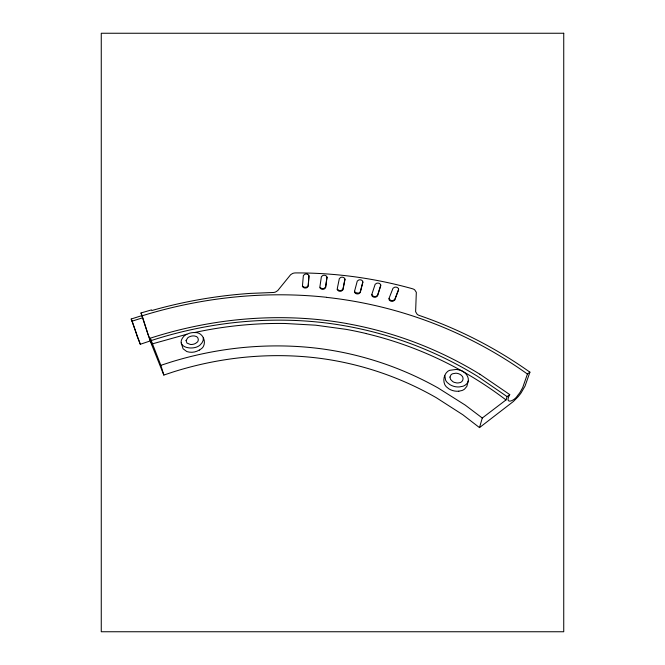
<?xml version="1.0" encoding="UTF-8"?>
<svg xmlns="http://www.w3.org/2000/svg" width="665" height="665" viewBox="0 0 665 665"><rect width="100%" height="100%" fill="white"/><g stroke="black" fill="none" stroke-linecap="round" stroke-linejoin="round"><path stroke-width="1" d="M344.902 279.716L344.744 278.361L343.547 277.48A3.924 3.924 0 0 0 342.034 277.197A4.214 4.214 0 0 0 340.763 277.421L339.341 278.56L337.305 288.469M362.807 282.409L362.691 281.054L361.527 280.131A3.915 3.915 0 0 0 360.023 279.807A4.256 4.256 0 0 0 358.743 279.99L357.263 281.079L354.628 290.987A1.214 1.214 0 0 0 354.586 291.253L354.719 292.633L355.916 293.589A3.94 3.94 0 0 0 357.446 293.913A4.239 4.239 0 0 0 358.751 293.722L360.239 292.583L362.774 282.642M354.586 291.253L355.135 292.384L356.673 293.115A3.874 3.874 0 0 0 357.471 293.207L358.011 293.174A4.264 4.264 0 0 0 358.776 293.016L360.272 291.877L362.807 281.935M371.843 294.504L371.943 295.892L373.098 296.881A3.924 3.924 0 0 0 374.619 297.255A4.289 4.289 0 0 0 375.933 297.105L377.496 296.016L380.638 286.083A1.147 1.147 0 0 0 380.688 285.817L380.613 284.454L379.474 283.49A3.948 3.948 0 0 0 377.978 283.124A4.306 4.306 0 0 0 376.689 283.257L375.151 284.304L371.901 294.188A1.23 1.23 0 0 0 371.843 294.504L373.148 296.166A3.932 3.932 0 0 0 374.669 296.548A4.306 4.306 0 0 0 375.983 296.391L377.537 295.31L380.688 285.376A1.147 1.147 0 0 0 380.737 285.11M308.934 275.792L308.178 285.684L306.873 286.972A4.148 4.148 0 0 1 305.592 287.288A3.973 3.973 0 0 1 304.013 287.105C301.312 284.703 302.234 287.064 304.046 287.812A3.973 3.973 0 0 0 305.892 287.97A4.14 4.14 0 0 0 306.897 287.679L308.211 286.391L308.959 276.499L308.793 275.144L307.571 274.263M302.5 285.451L303.356 275.568L304.711 274.321A4.214 4.214 0 0 1 306.008 274.03A3.874 3.874 0 0 1 307.571 274.263M389.058 298.452L389.116 299.849L390.247 300.871A3.932 3.932 0 0 0 391.752 301.303A4.356 4.356 0 0 0 393.082 301.195L394.702 300.156L398.468 290.239A1.222 1.222 0 0 0 398.543 289.932L398.501 288.56L397.396 287.563A3.94 3.94 0 0 0 395.908 287.147A4.364 4.364 0 0 0 394.603 287.238L393.007 288.236L389.141 298.103A1.247 1.247 0 0 0 389.058 298.452L390.305 300.164A3.94 3.94 0 0 0 391.818 300.588A4.364 4.364 0 0 0 393.148 300.48L394.769 299.45L398.535 289.533A1.131 1.131 0 0 0 398.609 289.225M326.939 277.155L325.592 287.072L324.221 288.311A4.181 4.181 0 0 1 322.941 288.585A3.948 3.948 0 0 1 321.378 288.352C318.768 285.875 319.624 288.261 321.386 289.059A3.94 3.94 0 0 0 322.949 289.3A4.165 4.165 0 0 0 324.237 289.017L325.601 287.779L326.947 277.862M319.923 286.623L321.378 276.723L322.733 275.543A4.173 4.173 0 0 1 324.005 275.277A3.948 3.948 0 0 1 325.526 275.51L326.764 276.366L326.956 277.704M344.894 279.2L342.957 289.134L341.527 290.322A4.214 4.214 0 0 1 340.231 290.555A3.932 3.932 0 0 1 338.685 290.272C336.158 287.721 336.947 290.131 338.676 290.987A3.924 3.924 0 0 0 340.222 291.27A4.198 4.198 0 0 0 341.519 291.029L342.949 289.84L344.886 279.907M444.843 375.617L445.592 380.156A10.15 10.15 0 0 0 447.346 382.608L449.889 384.628A16.326 16.326 0 0 0 459.232 386.947L462.973 386.24A10.008 10.008 0 0 0 465.625 384.794C472.059 380.172 465.949 371.137 459.648 370.131A17.614 17.614 0 0 0 456.173 369.449L449.723 370.305A9.069 9.069 0 0 0 447.537 371.527C444.02 374.503 442.865 380.255 444.71 384.445A10.108 10.108 0 0 0 446.448 386.897L448.975 388.909A16.027 16.027 0 0 0 458.8 391.195M468.26 380.995L466.847 386.382L464.586 389.075A9.942 9.942 0 0 1 461.951 390.521L458.8 391.211M140.323 344.262L150.19 340.954L163.831 375.06L173.449 371.868A350.912 350.912 0 0 1 243.955 357.338C268.236 354.927 292.775 355.052 317.006 357.953A310.788 310.788 0 0 1 348.069 363.331A318.286 318.286 0 0 1 436.223 397.662L462.823 414.752L479.498 427.612L482.283 418.019L506.007 399.931L507.087 396.606L509.739 394.586L479.906 374.204M509.739 394.586C504.004 404.943 514.269 401.228 517.57 395.575A39.044 39.044 0 0 0 520.18 392.159L522.698 387.595L527.453 373.971L529.955 372.101L525.051 386.066L521.069 392.924A59.127 59.127 0 0 1 518.226 396.573L513.388 401.477L479.498 427.612M199.442 350.156L202.227 347.995A8.778 8.778 0 0 0 203.332 346.531C206.566 340.655 202.019 331.96 194.911 332.567A16.309 16.309 0 0 0 189.6 333.19L186.366 334.453A12.851 12.851 0 0 0 184.055 336.091C173.282 347.778 195.261 351.702 200.921 344.038A9.044 9.044 0 0 0 202.135 342.608L203.207 340.322L203.274 337.862M141.836 315.634L131.196 319.017L132.144 321.153L142.559 317.82L150.165 340.837M346.606 323.506A376.29 376.29 0 0 0 323.165 320.098C291.985 316.607 260.414 316.931 229.284 320.713A424.553 424.553 0 0 0 150.273 338.202L160.864 365.334L170.672 362.134A363.082 363.082 0 0 1 242.434 347.596C267.131 345.193 292.076 345.31 316.723 348.211A321.07 321.07 0 0 1 348.327 353.589A327.546 327.546 0 0 1 438.102 387.969L465.242 405.11L482.283 418.019M152.252 343.896L186.898 334.229M142.559 317.82L141.005 312.974L151.487 309.907L151.72 310.555A477.902 477.902 0 0 1 250.289 293.398L273.756 292.467A8.587 8.587 0 0 0 275.676 291.935L277.729 290.605L290.605 274.736L292.6 273.473A8.362 8.362 0 0 1 294.479 272.991L295.634 272.916A428.285 428.285 0 0 1 412.416 288.735L412.824 288.884A6.401 6.401 0 0 1 414.669 289.824L416.323 292.309L415.617 311.719L417.179 314.304A6.417 6.417 0 0 0 419.374 315.484A434.469 434.469 0 0 1 529.905 372.167M326.523 297.288C289.192 293.273 251.378 294.179 214.221 299.524A474.428 474.428 0 0 0 142.144 315.792L141.005 312.974M507.087 396.606L477.628 376.365A377.205 377.205 0 0 0 357.271 328.227A371.004 371.004 0 0 0 322.517 322.558C291.619 319.084 260.339 319.4 229.483 323.165A418.618 418.618 0 0 0 151.221 340.563M136.633 335.035L140.265 344.154L131.196 319.017M136.649 334.553L132.144 321.153M150.265 338.194L151.736 342.965A31.538 31.538 0 0 1 152.019 343.988L152.144 344.861L147.838 333.813L142.144 315.784M160.864 365.334L163.831 375.06M181.237 342.891L183.066 348.776L186.823 351.569A14.838 14.838 0 0 0 199.334 349.99M346.598 323.539A382.782 382.782 0 0 1 479.889 374.229M357.471 293.207A3.94 3.94 0 0 1 356.673 293.115M366.315 333.631A372.275 372.275 0 0 1 505.982 399.948M366.332 333.581A365.393 365.393 0 0 0 346.174 329.366L315.659 325.185L285.002 323.481A397.462 397.462 0 0 0 194.388 332.567M326.515 297.363A424.253 424.253 0 0 1 527.412 374.038M449.947 377.08L450.562 379.391L452.599 381.461A8.736 8.736 0 0 0 454.278 382.358L456.78 382.94A8.703 8.703 0 0 0 458.684 382.857C462.906 382.965 464.76 377.471 461.178 375.168A7.44 7.44 0 0 0 460.039 374.37L458.717 373.772A9.692 9.692 0 0 0 455.841 373.215L452.74 373.722A4.863 4.863 0 0 0 450.945 374.927L449.947 377.08M186.05 340.547L186.931 343.057L190.248 344.42A8.77 8.77 0 0 0 192.044 344.462L193.831 344.121A8.562 8.562 0 0 0 195.976 343.107C199.849 341.527 198.669 336.091 194.67 336.025A8.811 8.811 0 0 0 190.456 336.39L188.985 336.98A7.132 7.132 0 0 0 187.705 337.887L186.05 340.547M563.737 33.25L101.263 33.25L101.263 631.75L563.737 631.75L563.737 33.25"/></g></svg>
